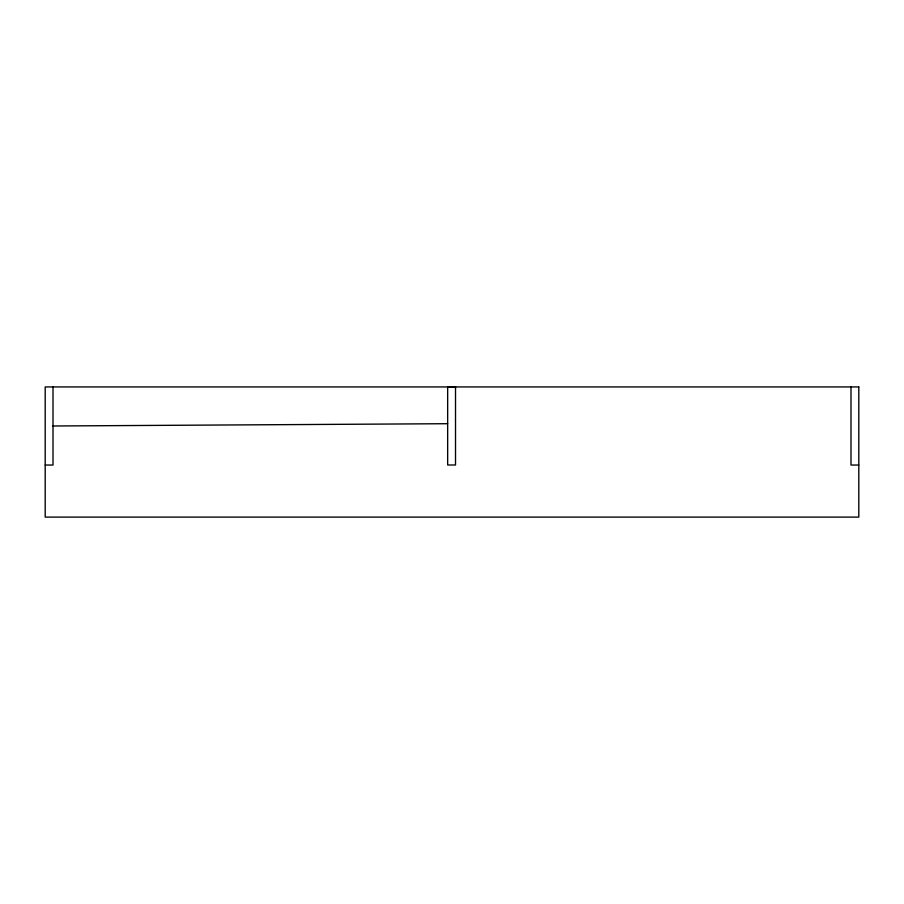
<?xml version="1.0" encoding="UTF-8"?>
<svg xmlns="http://www.w3.org/2000/svg" width="904" height="904" viewBox="0 0 904 904"><rect width="100%" height="100%" fill="white"/><g stroke="black" fill="none" stroke-linecap="round" stroke-linejoin="round"><path stroke-width="1.36" d="M53.008 425.987L447.661 423.705M45.2 465.04L53.008 465.04L53.008 386.935M858.8 465.04L850.992 465.04L850.992 386.935M455.514 386.889L447.661 386.889L447.661 464.995L455.514 464.995L455.514 386.889M858.8 386.935L45.2 386.935L45.2 517.111L858.8 517.111L858.8 386.935"/></g></svg>
